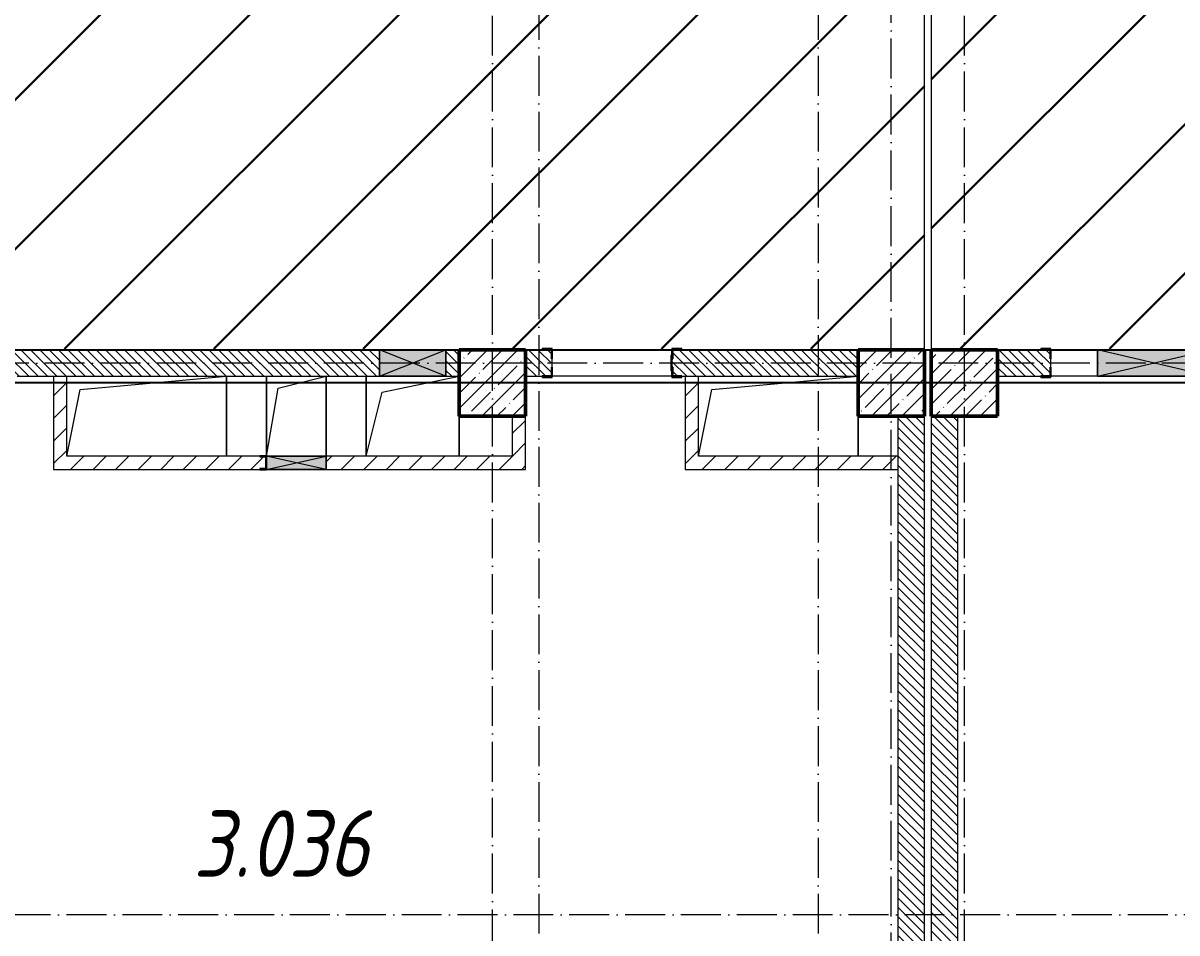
# Model space of a CAD drawing. Header units: millimetres. Extents: x 35697 to 388678, y -91946 to 171347.
# Drawn here: x 348841 to 357519, y -85169 to -78326 of the extents above; entities that cross this region are included whole.
import ezdxf

# ---------------------------------------------------------------- set-up
doc = ezdxf.new("R2010")
doc.units = ezdxf.units.MM
doc.linetypes.add('50_200_ШТРИХ_1Т_ш5_п1_п1_', pattern=[700, 500, -100, 0, -100])
for name, color, linetype, lineweight in [('2.1) ПГП окна 2.8 м', 5, 'Continuous', 30), ('A-DETL-GENF-OTLN', 7, 'Continuous', 9), ('A-FLOR-____-OTLN', 7, 'Continuous', 9), ('A-GENM-____-MCUT', 7, 'Continuous', 25), ('A-GENM-____-OTLN', 7, 'Continuous', 9), ('A-GENM-____-OTLN-1', 7, 'Continuous', 25), ('A-GLAZ-____-OTLN', 7, 'Continuous', 9), ('A-WALL-____-MCUT-3', 7, 'Continuous', 9), ('A-WALL-____-PATT-1', 7, 'Continuous', 9), ('A-WALL-FNSH-MCUT-1', 7, 'Continuous', 9), ('I-WALL-____-OTLN', 7, 'Continuous', 9), ('S-COLS-____-MCUT', 7, 'Continuous', 50), ('S-COLS-____-OTLN', 7, 'Continuous', 9), ('S-GRID-____-OTLN-1', 7, '50_200_ШТРИХ_1Т_ш5_п1_п1_', 9), ('Марки помещений', 7, 'Continuous', 9), ('стяжа', 7, 'Continuous', 30)]:
    doc.layers.add(name, color=color, linetype=linetype, lineweight=lineweight)
doc.styles.add('ISOCPEUR_I_2', font='isocpeui.ttf', dxfattribs={"width": 0.85, "height": 2.3})
pattern_1 = [(135, (283770.707, -86863.456), (-35.35534, -35.35534), [])]
pattern_2 = [(45, (283770.71, -86863.46), (-84.85281, 84.85281), [])]

# ---------------------------------------------------------------- blocks, each defined once
blk = doc.blocks.new('BSC_Колонна _Прямоугольная - 500х500-V61-АР1_План отверстий 3 этажа в осях 1-64_А-ГГ')
at = {"layer": 'S-COLS-____-OTLN'}
h = blk.add_hatch(dxfattribs=at)
h.set_pattern_fill('FP_98', color=256, style=0, pattern_type=2)
h.set_pattern_definition([(45, (-68600, -5831.04), (-114.04925, 114.04925), []), (45, (-68485.95, -5831.04), (-114.04925, 114.04925), [201.613, -40.323, 3.353, -36.97])])
h.paths.add_polyline_path([(-250, -250), (250, -250), (250, 250), (-250, 250)], flags=0)
at = {"layer": 'S-COLS-____-MCUT'}
for p, q in [((250, 250), (-250, 250)), ((-250, 250), (-250, -250)), ((250, -250), (250, 250)), ((-250, -250), (250, -250))]:
    blk.add_line(p, q, dxfattribs=at)
blk = doc.blocks.new('BSC_Колонна _Прямоугольная - 500х500-V132-АР1_План отверстий 3 этажа в осях 1-64_А-ГГ')
at = {"layer": 'S-COLS-____-OTLN'}
h = blk.add_hatch(dxfattribs=at)
h.set_pattern_fill('FP_155', color=256, style=0, pattern_type=2)
h.set_pattern_definition([(45, (-71600, -5831.04), (-114.04925, 114.04925), []), (45, (-71485.95, -5831.04), (-114.04925, 114.04925), [201.613, -40.323, 3.353, -36.97])])
h.paths.add_polyline_path([(-250, -250), (250, -250), (250, 250), (-250, 250)], flags=0)
at = {"layer": 'S-COLS-____-MCUT'}
for p, q in [((250, 250), (-250, 250)), ((-250, 250), (-250, -250)), ((250, -250), (250, 250)), ((-250, -250), (250, -250))]:
    blk.add_line(p, q, dxfattribs=at)
blk = doc.blocks.new('BSC_Колонна _Прямоугольная - 500х500-V150-АР1_План отверстий 3 этажа в осях 1-64_А-ГГ')
at = {"layer": 'S-COLS-____-OTLN'}
h = blk.add_hatch(dxfattribs=at)
h.set_pattern_fill('FP_173', color=256, style=0, pattern_type=2)
h.set_pattern_definition([(45, (-72150, -5831.04), (-114.04925, 114.04925), []), (45, (-72035.95, -5831.04), (-114.04925, 114.04925), [201.613, -40.323, 3.353, -36.97])])
h.paths.add_polyline_path([(-250, -250), (250, -250), (250, 250), (-250, 250)], flags=0)
at = {"layer": 'S-COLS-____-MCUT'}
for p, q in [((250, 250), (-250, 250)), ((-250, 250), (-250, -250)), ((250, -250), (250, 250)), ((-250, -250), (250, -250))]:
    blk.add_line(p, q, dxfattribs=at)
blk = doc.blocks.new('154_Фахверк_СКБ_Швеллер - Тип_100_3960-28318856-АР1_План отверстий 3 этажа в осях 1-64_А-ГГ')
at = {"layer": 'A-GENM-____-MCUT'}
for p, q in [((175, 50), (125, 50)), ((125, 50), (125, -50)), ((128, 47), (175, 47)), ((128, -47), (128, 47)), ((175, 47), (175, 50)), ((125, -50), (175, -50)), ((175, -47), (128, -47)), ((175, -50), (175, -47))]:
    blk.add_line(p, q, dxfattribs=at)
blk = doc.blocks.new('Фахверк_СКБ_Уголок - 200_3960_зеркало-28268689-АР1_План отверстий 3 этажа в осях 1-64_А-ГГ')
at = {"layer": 'A-GENM-____-MCUT'}
for p, q in [((200, 156), (125, 156)), ((125, 156), (125, 81)), ((131, 81), (131, 150)), ((131, 150), (200, 150)), ((200, 150), (200, 156)), ((125, 81), (131, 81)), ((131, 19), (125, 19)), ((125, 19), (125, -56)), ((131, -50), (131, 19)), ((125, -56), (200, -56)), ((200, -50), (131, -50)), ((200, -56), (200, -50))]:
    blk.add_line(p, q, dxfattribs=at)
blk = doc.blocks.new('154_Стойка_СКБ_Уголок - СМ-2480_200-28346303-АР1_План отверстий 3 этажа в осях 1-64_А-ГГ')
at = {"layer": 'A-GENM-____-MCUT'}
for p, q in [((125, 156), (125, 81)), ((200, 156), (125, 156)), ((131, 81), (131, 150)), ((131, 150), (200, 150)), ((200, 150), (200, 156)), ((125, 81), (131, 81)), ((131, 19), (125, 19)), ((125, 19), (125, -56)), ((131, -50), (131, 19)), ((125, -56), (200, -56)), ((200, -50), (131, -50)), ((200, -56), (200, -50))]:
    blk.add_line(p, q, dxfattribs=at)
blk = doc.blocks.new('Стойка_Влож_Полоса боковая - Полоса-28213942-АР1_План отверстий 3 этажа в осях 1-64_А-ГГ')
at = {"layer": 'A-GENM-____-OTLN'}
for p, q in [((-5, 60), (0, 60)), ((-5, -60), (-5, 60)), ((0, 31), (0, -31)), ((0, -60), (-5, -60))]:
    blk.add_line(p, q, dxfattribs=at)
blk = doc.blocks.new('Фахверк_СКБ_Уголок - 200_3960-28268576-АР1_План отверстий 3 этажа в осях 1-64_А-ГГ')
at = {"layer": 'A-GENM-____-MCUT'}
for p, q in [((200, 156), (125, 156)), ((125, 156), (125, 81)), ((131, 81), (131, 150)), ((131, 150), (200, 150)), ((200, 150), (200, 156)), ((125, 81), (131, 81)), ((131, 19), (125, 19)), ((125, 19), (125, -56)), ((131, -50), (131, 19)), ((125, -56), (200, -56)), ((200, -50), (131, -50)), ((200, -56), (200, -50))]:
    blk.add_line(p, q, dxfattribs=at)
blk = doc.blocks.new('AR_Отверстие прямоугольное _в плите_ - AR_Отверстие прямоугольное _в плите_-30552548-АР1_План отверстий 3 этажа в осях 1-64_А-ГГ')
at = {"layer": 'A-GENM-____-OTLN'}
for p, q in [((-500, 200), (600, 300)), ((-600, -300), (-500, 200)), ((600, -300), (600, 0))]:
    blk.add_line(p, q, dxfattribs=at)
blk = doc.blocks.new('AR_Отверстие прямоугольное _в плите_ - AR_Отверстие прямоугольное _в плите_-30552550-АР1_План отверстий 3 этажа в осях 1-64_А-ГГ')
at = {"layer": 'A-GENM-____-OTLN'}
for p, q in [((-350, 300), (-350, -300)), ((-230, 180), (350, 300)), ((-350, -300), (-230, 180)), ((350, -300), (350, 0))]:
    blk.add_line(p, q, dxfattribs=at)
blk = doc.blocks.new('AR_Отверстие прямоугольное _в плите_ - AR_Отверстие прямоугольное _в плите_-30552643-АР1_План отверстий 3 этажа в осях 1-64_А-ГГ')
at = {"layer": 'A-GENM-____-OTLN'}
for p, q in [((-225, 300), (-225, -300)), ((-135, 210), (225, 300)), ((225, -300), (225, 300)), ((-225, -300), (-135, 210))]:
    blk.add_line(p, q, dxfattribs=at)
blk = doc.blocks.new('AR_Отверстие прямоугольное _в плите_ - AR_Отверстие прямоугольное _в плите_-V205-АР1_План отверстий 3 этажа в осях 1-64_А-ГГ')
at = {"layer": 'A-GENM-____-OTLN'}
for p, q in [((-500, 200), (600, 300)), ((600, -300), (600, 300)), ((-600, -300), (-500, 200))]:
    blk.add_line(p, q, dxfattribs=at)
blk = doc.blocks.new('AR_Отверстие прямоугольное _в стене_ - AR_Отверстие прямоугольное _в стене__ОВ-36951366-АР1_План отверстий 3 этажа в осях 1-64_А-ГГ')
at = {"layer": 'A-GLAZ-____-OTLN'}
blk.add_hatch(color=256, dxfattribs=at).paths.add_polyline_path([(225, 50), (-225, 50), (-225, -50), (225, -50), (225, 47)], flags=0)
at = {"layer": 'A-DETL-GENF-OTLN'}
for p, q in [((-225, -50), (-225, 50)), ((-225, 50), (225, 50)), ((225, 50), (-225, -50)), ((-225, 50), (225, -50)), ((225, 50), (-225, 50)), ((-225, 50), (-225, -50)), ((225, -50), (-225, -50)), ((-225, -50), (225, -50))]:
    blk.add_line(p, q, dxfattribs=at)
blk = doc.blocks.new('AR_Отверстие прямоугольное _в стене_ - AR_Отверстие прямоугольное _в стене__ОВ-36927705-АР1_План отверстий 3 этажа в осях 1-64_А-ГГ')
at = {"layer": 'A-GLAZ-____-OTLN'}
blk.add_hatch(color=256, dxfattribs=at).paths.add_polyline_path([(-425, 100), (-425, -100), (425, -100), (425, 100)], flags=0)
at = {"layer": 'A-DETL-GENF-OTLN'}
for p, q in [((-425, -100), (-425, 100)), ((-425, 100), (425, 100)), ((425, 100), (-425, -100)), ((-425, 100), (425, -100)), ((425, 100), (-425, 100)), ((-425, 100), (-425, -100)), ((425, 100), (425, -100)), ((425, -100), (425, 100)), ((425, -100), (-425, -100)), ((-425, -100), (425, -100))]:
    blk.add_line(p, q, dxfattribs=at)
blk = doc.blocks.new('AR_Отверстие прямоугольное _в стене__БезПР - AR_Отверстие прямоугольное _в стене__БезПР-36899155-АР1_План отверстий 3 этажа в осях 1-64_А-ГГ')
at = {"layer": 'A-GLAZ-____-OTLN'}
blk.add_hatch(color=256, dxfattribs=at).paths.add_polyline_path([(250, 100), (-250, 100), (-250, -100), (250, -100)], flags=0)
at = {"layer": 'A-DETL-GENF-OTLN'}
for p, q in [((-250, -100), (-250, 100)), ((-250, 100), (250, 100)), ((250, 100), (-250, -100)), ((-250, 100), (250, -100)), ((250, 100), (-250, 100)), ((-250, 100), (-250, -100)), ((250, 100), (250, -100)), ((250, -100), (250, 100)), ((250, -100), (-250, -100)), ((-250, -100), (250, -100))]:
    blk.add_line(p, q, dxfattribs=at)
at = {"layer": 'A-GLAZ-____-OTLN'}
blk.add_line((250, 100), (-250, 100), dxfattribs=at)
blk = doc.blocks.new('3эт')
at = {"layer": 'S-GRID-____-OTLN-1', "color": 251, "ltscale": 0.6, "true_color": 0x636466}
for p, q in [((352720.7, -36982.5), (352720.7, -91346.1)), ((354820.7, -36982.5), (354820.7, -91173.5)), ((352370.7, -91173.5), (352370.7, -76712.9)), ((355370.7, -91346.1), (355370.7, -76712.9)), ((355920.7, -91173.5), (355920.7, -76712.9)), ((374089.5, -80882.4), (279101.9, -80882.4)), ((387697.2, -85032.4), (279101.9, -85032.4))]:
    blk.add_line(p, q, dxfattribs=at)

msp = doc.modelspace()

# ---------------------------------------------------------------- hatches: boundary and pattern name
at = {"layer": '2.1) ПГП окна 2.8 м'}
h = msp.add_hatch(dxfattribs=at)
h.set_pattern_fill('ANSI31', color=5, scale=250)
h.paths.add_polyline_path([(322070.7, -77882.4), (321570.7, -77882.4), (321570.7, -77632.4), (319770.7, -77632.4), (319770.7, -77638.4), (319695.7, -77638.4), (319270.7, -77634.3), (319270.7, -77732.4), (319070.7, -77732.4), (319070.7, -77882.4), (318570.7, -77882.4), (318570.7, -77632.4), (316770.7, -77632.4), (316770.7, -77638.4), (316695.7, -77638.4), (315645.7, -77632.4), (315645.7, -77638.4), (315570.7, -77638.4), (313770.7, -77632.4), (313770.7, -77638.4), (313695.7, -77638.4), (313070.7, -77632.4), (313070.7, -77882.4), (312570.7, -77882.4), (312570.7, -77632.4), (310770.7, -77632.4), (310770.7, -77638.4), (310695.7, -77638.4), (310270.7, -77634.3), (310270.7, -77732.4), (310070.7, -77732.4), (310070.7, -77882.4), (309570.7, -77882.4), (309570.7, -77632.4), (302520.7, -77632.4), (301370.7, -77632.4), (301370.7, -77382.4), (298806.3, -77382.4, -0.683489), (298713.1, -77382.4), (293370.7, -77382.4), (293370.7, -77632.4), (289370.7, -77632.4), (281820.7, -77632.4), (281820.7, -77882.4), (281570.7, -77882.4), (281570.7, -78207.4), (281576.7, -78207.4), (281576.7, -78282.4), (281570.7, -80082.4), (281576.7, -80082.4), (281576.7, -80157.4), (281573.9, -80332.4), (281670.7, -80332.4), (281670.7, -80532.4), (281820.7, -80532.4), (281820.7, -80782.4), (289595.7, -80782.4), (289595.7, -80776.4), (289670.7, -80776.4), (290820.7, -80776.5), (290820.7, -80776.4), (290895.7, -80776.4), (292345.7, -80776.5), (292345.7, -80776.4), (292420.7, -80776.4), (293570.7, -80776.5), (293570.7, -80776.4), (293645.7, -80776.4), (294695.7, -80776.5), (294695.7, -80776.4), (294770.7, -80776.4), (295770.7, -80776.5), (295770.7, -80776.4), (295845.7, -80776.4), (296445.7, -80776.5), (296445.7, -80776.4), (296520.7, -80776.4), (297670.7, -80776.5), (297670.7, -80776.4), (297745.7, -80776.4), (302770.7, -80776.8), (302770.7, -80776.4), (302845.7, -80776.4), (307395.7, -80776.8), (307395.7, -80776.4), (307470.7, -80776.4), (309170.7, -80776.6), (309170.7, -80776.4), (309245.7, -80776.4), (313095.7, -80776.8), (313095.7, -80776.4), (313248.7, -80776.4), (313260.7, -80782.4), (313660.7, -80782.4), (313870.7, -80782.4), (313870.7, -80776.4), (313945.7, -80776.4), (314095.7, -80776.4), (314095.7, -80776.4), (314170.7, -80776.4), (314870.7, -80776.5), (314870.7, -80776.4), (314945.7, -80776.4), (316745.7, -80776.6), (316745.7, -80776.4), (316820.7, -80776.4), (317970.7, -80776.5), (317970.7, -80776.4), (318045.7, -80776.4), (322070.7, -80776.9)])
h.paths.add_polyline_path([(355620.7, -77882.4), (355120.7, -77882.4), (355120.7, -77632.4), (352620.7, -77632.4), (352620.7, -77882.4), (352120.7, -77882.4), (352120.7, -77732.4), (351920.7, -77732.4), (351945.7, -77657.4), (352120.7, -77632.4), (352120.7, -77382.4), (351776.7, -77382.4), (351776.7, -77451.4), (351770.7, -77563.4), (351770.7, -77382.4), (346620.7, -77382.4), (346620.7, -77661), (346820.7, -77632.4), (346820.7, -77732.4), (346620.7, -77732.4), (346620.7, -77882.4), (346120.7, -77882.4), (346120.7, -77732.4), (345920.7, -77732.4), (345920.7, -77632.4), (343970.7, -77632.4), (343970.7, -77638.4), (343895.7, -77638.4), (343620.7, -77632.4), (343620.7, -77882.4), (343120.7, -77882.4), (343120.7, -77632.4), (342845.7, -77632.4), (342845.7, -77638.4), (342770.7, -77638.4), (342770.7, -77632.4), (340970.7, -77632.4), (340970.7, -77638.4), (340895.7, -77638.4), (339845.7, -77632.4), (339845.7, -77638.4), (339770.7, -77638.4), (337970.7, -77632.4), (337970.7, -77638.4), (337820.7, -77638.4), (337820.7, -77732.4), (337620.7, -77732.4), (337620.7, -77882.4), (337120.7, -77882.4), (337120.7, -77732.4), (336920.7, -77732.4), (336945.7, -77657.4), (337120.7, -77632.4), (337120.7, -77382.4), (336776.7, -77382.4), (336776.7, -77451.4), (336770.7, -77563.4), (336770.7, -77382.4), (334970.7, -77382.4), (334970.7, -77451.4), (334970.7, -77563.4), (334970.7, -77638.4), (334895.7, -77638.4), (334620.7, -77632.4), (334620.7, -77882.4), (334120.7, -77882.4), (334120.7, -77732.4), (333920.7, -77732.4), (333945.7, -77657.4), (334120.7, -77632.4), (334120.7, -77382.4), (333776.7, -77382.4), (333776.7, -77451.4), (333770.7, -77563.4), (333770.7, -77382.4), (331970.7, -77382.4), (331970.7, -77451.4), (331970.7, -77563.4), (331970.7, -77638.4), (331895.7, -77638.4), (330845.7, -77632.4), (330845.7, -77638.4), (330770.7, -77638.4), (330770.7, -77632.4), (328970.7, -77632.4), (328970.7, -77638.4), (328820.7, -77638.4), (328820.7, -77732.4), (328620.7, -77732.4), (328620.7, -77882.4), (328120.7, -77882.4), (328120.7, -77732.4), (327920.7, -77732.4), (327945.7, -77657.4), (328120.7, -77632.4), (328120.7, -77382.4), (327776.7, -77382.4), (327776.7, -77451.4), (327770.7, -77563.4), (327770.7, -77382.4), (325970.7, -77382.4), (325970.7, -77451.4), (325970.7, -77563.4), (325970.7, -77638.4), (325895.7, -77638.4), (325620.7, -77632.4), (325620.7, -77882.4), (325120.7, -77882.4), (325120.7, -77732.4), (324920.7, -77732.4), (324945.7, -77657.4), (325120.7, -77632.4), (325120.7, -77382.4), (324776.7, -77382.4), (324776.7, -77451.4), (324770.7, -77563.4), (324770.7, -77382.4), (322970.7, -77382.4), (322970.7, -77451.4), (322970.7, -77563.4), (322970.7, -77638.4), (322895.7, -77638.4), (322620.7, -77632.4), (322620.7, -77882.4), (322120.7, -77882.4), (322120.7, -80782.4), (326145.7, -80782.4), (326145.7, -80776.4), (326220.7, -80776.4), (327920.7, -80776.6), (327920.7, -80776.4), (327995.7, -80776.4), (329320.7, -80776.6), (329320.7, -80776.4), (329395.7, -80776.4), (329495.7, -80776.4), (329495.7, -80776.4), (329570.7, -80776.4), (331370.7, -80776.7), (331370.7, -80776.4), (331445.7, -80776.4), (337945.7, -80777.4), (337945.7, -80776.4), (338020.7, -80776.4), (339720.7, -80776.7), (339720.7, -80776.4), (339795.7, -80776.4), (340445.7, -80776.5), (340445.7, -80776.4), (340520.7, -80776.4), (341420.7, -80776.6), (341420.7, -80776.4), (341495.7, -80776.4), (346945.7, -80777.5), (346945.7, -80776.4), (347020.7, -80776.4), (348720.7, -80776.8), (348720.7, -80776.4), (348795.7, -80776.4), (352745.7, -80777.4), (352745.7, -80776.4), (352820.7, -80776.4), (353720.7, -80776.7), (353720.7, -80776.4), (353795.7, -80776.4), (355620.7, -80777)])
h.paths.add_polyline_path([(324776.7, -77632.4), (324845.7, -77632.4), (324845.7, -77638.4), (324776.7, -77638.4)], flags=16)
h.paths.add_polyline_path([(327776.7, -77632.4), (327845.7, -77632.4), (327845.7, -77638.4), (327776.7, -77638.4)], flags=16)
h.paths.add_polyline_path([(333776.7, -77632.4), (333845.7, -77632.4), (333845.7, -77638.4), (333776.7, -77638.4)], flags=16)
h.paths.add_polyline_path([(336776.7, -77632.4), (336845.7, -77632.4), (336845.7, -77638.4), (336776.7, -77638.4)], flags=16)
h.paths.add_polyline_path([(351776.7, -77632.4), (351845.7, -77632.4), (351845.7, -77638.4), (351776.7, -77638.4)], flags=16)
h.paths.add_polyline_path([(372820.7, -77882.4), (370565.7, -77882.4), (370565.7, -77888.4), (370490.7, -77888.4), (370490.7, -77882.4), (369340.7, -77882.4), (369340.7, -77888.4), (369265.7, -77888.4), (363995.7, -77882.4), (363995.7, -77888.4), (363920.7, -77888.4), (362770.7, -77882.4), (362770.7, -77888.4), (362695.7, -77888.4), (361770.7, -77882.4), (361270.7, -77882.4), (360195.7, -77882.4), (360195.7, -77888.4), (360120.7, -77888.4), (360120.7, -77882.4), (358970.7, -77882.4), (358970.7, -77888.4), (358895.7, -77888.4), (358770.7, -77882.4), (358270.7, -77882.4), (358270.7, -77632.4), (356170.7, -77632.4), (356170.7, -77882.4), (355670.7, -77882.4), (355670.7, -80782.4), (356170.7, -80782.4), (356495.7, -80782.4), (356495.7, -80776.4), (356570.7, -80776.4), (358270.7, -80777), (358270.7, -80776.4), (358345.7, -80776.4), (361995.7, -80777.9), (361995.7, -80776.4), (362070.7, -80776.4), (362770.7, -80776.8), (362770.7, -80776.4), (362845.7, -80776.4), (362995.7, -80776.5), (362995.7, -80776.4), (363070.7, -80776.4), (363770.7, -80776.8), (363770.7, -80776.4), (363845.7, -80776.4), (363995.7, -80776.5), (363995.7, -80776.4), (364070.7, -80776.4), (372770.7, -80782.4), (372820.7, -80782.4), (372820.7, -80082.4)])
h.paths.add_polyline_path([(301397.2, -79889.3), (303030.7, -79889.3), (303030.7, -78689.3), (301397.2, -78689.3)], flags=24)
h.paths.add_polyline_path([(340247.8, -79908.4), (341925.4, -79908.4), (341925.4, -78708.4), (340247.8, -78708.4)], flags=24)
at = {"layer": 'A-WALL-____-PATT-1'}
h = msp.add_hatch(dxfattribs=at)
h.set_pattern_fill('FP_6', color=256, style=0, pattern_type=2)
h.set_pattern_definition(pattern_1)
h.paths.add_polyline_path([(352020.7, -80982.4), (352120.7, -80982.4), (352120.7, -80782.4), (352020.7, -80782.4), (352020.7, -80976.5)], flags=0)
h.paths.add_polyline_path([(351520.7, -80982.4), (351520.7, -80782.4), (348726.7, -80782.8), (348726.7, -80851.4), (348720.7, -80851.4), (348720.7, -80913.4), (348726.7, -80913.4), (348726.7, -80982.4), (350920.7, -80982.4)], flags=0)
h.paths.add_polyline_path([(346945.7, -80982.4), (347014.7, -80982.4), (347014.7, -80913.4), (347020.7, -80913.4), (347020.7, -80851.4), (347014.7, -80851.4), (347014.7, -80782.4), (346620.7, -80782.4), (346620.7, -80982.4)], flags=0)
h = msp.add_hatch(dxfattribs=at)
h.set_pattern_fill('FP_6', color=256, style=0, pattern_type=2)
h.set_pattern_definition(pattern_1)
h.paths.add_polyline_path([(353726.7, -80982.4), (355120.7, -80982.4), (355120.7, -80782.4), (353726.7, -80782.4), (353726.7, -80851.4), (353720.7, -80851.4), (353720.7, -80913.4), (353726.7, -80913.4), (353726.7, -80981.6)], flags=0)
h.paths.add_polyline_path([(352814.7, -80982.4), (352814.7, -80913.4), (352820.7, -80913.4), (352820.7, -80851.4), (352814.7, -80851.4), (352814.7, -80782.4), (352620.7, -80782.4), (352620.7, -80982.4), (352745.7, -80982.4)], flags=0)
h = msp.add_hatch(dxfattribs=at)
h.set_pattern_fill('FP_6', color=256, style=0, pattern_type=2)
h.set_pattern_definition(pattern_1)
h.paths.add_polyline_path([(358345.7, -80982.4), (358670.7, -80982.4), (358670.7, -80782.4), (358276.7, -80782.4), (358276.7, -80851.4), (358270.7, -80851.4), (358270.7, -80913.4), (358276.7, -80913.4), (358276.7, -80982.4)], flags=0)
h.paths.add_polyline_path([(356170.7, -80982.4), (356564.7, -80982.4), (356564.7, -80913.4), (356570.7, -80913.4), (356570.7, -80851.4), (356564.7, -80851.4), (356564.7, -80782.4), (356170.7, -80782.4)], flags=0)
h = msp.add_hatch(dxfattribs=at)
h.set_pattern_fill('FP_4', color=256, style=0, pattern_type=2)
h.set_pattern_definition(pattern_2)
h.paths.add_polyline_path([(349170.7, -81682.4), (349170.7, -80982.4), (349070.7, -80982.4), (349070.7, -81682.4)], flags=0)
h = msp.add_hatch(dxfattribs=at)
h.set_pattern_fill('FP_4', color=256, style=0, pattern_type=2)
h.set_pattern_definition(pattern_2)
h.paths.add_polyline_path([(353920.7, -81582.4), (353920.7, -80982.4), (353820.7, -80982.4), (353820.7, -81582.4)], flags=0)
h = msp.add_hatch(dxfattribs=at)
h.set_pattern_fill('FP_4', color=256, style=0, pattern_type=2)
h.set_pattern_definition(pattern_2)
h.paths.add_polyline_path([(352620.7, -81582.4), (352620.7, -81282.4), (352520.7, -81282.4), (352520.7, -81582.4)], flags=0)
h = msp.add_hatch(dxfattribs=at)
h.set_pattern_fill('FP_6', color=256, style=0, pattern_type=2)
h.set_pattern_definition(pattern_1)
h.paths.add_polyline_path([(355620.7, -88282.4), (355620.7, -81282.4), (355420.7, -81282.4), (355420.7, -88282.4)], flags=0)
h = msp.add_hatch(dxfattribs=at)
h.set_pattern_fill('FP_6', color=256, style=0, pattern_type=2)
h.set_pattern_definition(pattern_1)
h.paths.add_polyline_path([(355870.7, -88282.4), (355870.7, -81282.4), (355670.7, -81282.4), (355670.7, -88282.4)], flags=0)
h = msp.add_hatch(dxfattribs=at)
h.set_pattern_fill('FP_4', color=256, style=0, pattern_type=2)
h.set_pattern_definition(pattern_2)
h.paths.add_polyline_path([(349170.7, -81682.4), (350620.7, -81682.4), (350620.7, -81679.4), (350667.7, -81679.4), (350667.7, -81585.4), (350620.7, -81585.4), (350620.7, -81582.4), (349170.7, -81582.4), (349170.7, -81679.4)], flags=0)
h.paths.add_polyline_path([(352620.7, -81682.4), (352620.7, -81582.4), (351120.7, -81582.4), (351120.7, -81682.4)], flags=0)
h = msp.add_hatch(dxfattribs=at)
h.set_pattern_fill('FP_4', color=256, style=0, pattern_type=2)
h.set_pattern_definition(pattern_2)
h.paths.add_polyline_path([(355420.7, -81682.4), (355420.7, -81582.4), (353820.7, -81582.4), (353820.7, -81682.4), (354455.6, -81682.4)], flags=0)

# ---------------------------------------------------------------- linework, layer by layer
msp.add_lwpolyline([(372770.7, -81032.4), (281820.7, -81032.4), (281820.7, -80782.4), (372770.7, -80782.4)], close=True)
at = {"layer": 'A-FLOR-____-OTLN'}
for p, q in [((355620.7, -80782.4), (355620.7, -77882.4)), ((355670.7, -77882.4), (355670.7, -80782.4)), ((350370.7, -80982.4), (350370.7, -81582.4)), ((350670.7, -81582.4), (350670.7, -80982.4)), ((351120.7, -80982.4), (351120.7, -81582.4)), ((351420.7, -81582.4), (351420.7, -80982.4)), ((352120.7, -81282.4), (352120.7, -81582.4)), ((355120.7, -81282.4), (355120.7, -81582.4))]:
    msp.add_line(p, q, dxfattribs=at)
at = {"layer": 'A-WALL-____-MCUT-3'}
for p, q in [((351520.7, -80782.4), (348795.7, -80782.4)), ((352120.7, -80782.4), (352020.7, -80782.4)), ((352745.7, -80782.4), (352620.7, -80782.4)), ((355120.7, -80782.4), (353795.7, -80782.4)), ((356495.7, -80782.4), (356170.7, -80782.4)), ((352820.7, -80913.4), (352820.7, -80851.4)), ((356570.7, -80913.4), (356570.7, -80851.4)), ((348795.7, -80982.4), (351520.7, -80982.4)), ((352020.7, -80982.4), (352120.7, -80982.4)), ((352620.7, -80982.4), (352745.7, -80982.4)), ((353795.7, -80982.4), (355120.7, -80982.4)), ((356170.7, -80982.4), (356495.7, -80982.4)), ((355420.7, -81282.4), (355420.7, -88282.4)), ((355620.7, -88282.4), (355620.7, -81282.4)), ((355670.7, -81282.4), (355670.7, -88282.4)), ((355870.7, -88282.4), (355870.7, -81282.4))]:
    msp.add_line(p, q, dxfattribs=at)
at = {"layer": 'A-WALL-FNSH-MCUT-1'}
for p, q in [((349070.7, -80982.4), (349070.7, -81682.4)), ((349170.7, -81582.4), (349170.7, -80982.4)), ((353820.7, -80982.4), (353820.7, -81682.4)), ((353920.7, -81582.4), (353920.7, -80982.4)), ((352520.7, -81282.4), (352520.7, -81582.4)), ((352620.7, -81682.4), (352620.7, -81282.4)), ((350620.7, -81582.4), (349170.7, -81582.4)), ((352520.7, -81582.4), (351120.7, -81582.4)), ((355420.7, -81582.4), (353920.7, -81582.4)), ((349070.7, -81682.4), (350620.7, -81682.4)), ((351120.7, -81682.4), (352620.7, -81682.4)), ((353820.7, -81682.4), (355420.7, -81682.4))]:
    msp.add_line(p, q, dxfattribs=at)
at = {"layer": 'I-WALL-____-OTLN'}
for p, q in [((352820.7, -80782.4), (352850.7, -80782.4)), ((353690.7, -80782.4), (353720.7, -80782.4)), ((356570.7, -80782.4), (356920.7, -80782.4)), ((353720.7, -80982.4), (352820.7, -80982.4)), ((356920.7, -80982.4), (356570.7, -80982.4))]:
    msp.add_line(p, q, dxfattribs=at)

# ---------------------------------------------------------------- block references
at = {"layer": 'A-GENM-____-OTLN'}
for name, p in [('Стойка_Влож_Полоса боковая - Полоса-28213942-АР1_План отверстий 3 этажа в осях 1-64_А-ГГ', (353720.7, -80882.4)), ('AR_Отверстие прямоугольное _в плите_ - AR_Отверстие прямоугольное _в плите_-V205-АР1_План отверстий 3 этажа в осях 1-64_А-ГГ', (349770.7, -81282.4)), ('AR_Отверстие прямоугольное _в плите_ - AR_Отверстие прямоугольное _в плите_-30552643-АР1_План отверстий 3 этажа в осях 1-64_А-ГГ', (350895.7, -81282.4)), ('AR_Отверстие прямоугольное _в плите_ - AR_Отверстие прямоугольное _в плите_-30552550-АР1_План отверстий 3 этажа в осях 1-64_А-ГГ', (351770.7, -81282.4)), ('AR_Отверстие прямоугольное _в плите_ - AR_Отверстие прямоугольное _в плите_-30552548-АР1_План отверстий 3 этажа в осях 1-64_А-ГГ', (354520.7, -81282.4))]:
    msp.add_blockref(name, p, dxfattribs=at)
at = {"layer": 'A-GENM-____-OTLN-1', "rotation": 180}
for name, p in [('Фахверк_СКБ_Уголок - 200_3960_зеркало-28268689-АР1_План отверстий 3 этажа в осях 1-64_А-ГГ', (352945.7, -80832.4)), ('Фахверк_СКБ_Уголок - 200_3960-28268576-АР1_План отверстий 3 этажа в осях 1-64_А-ГГ', (356695.7, -80832.4)), ('154_Фахверк_СКБ_Швеллер - Тип_100_3960-28318856-АР1_План отверстий 3 этажа в осях 1-64_А-ГГ', (350795.7, -81632.4))]:
    msp.add_blockref(name, p, dxfattribs=at)
at = {"layer": 'A-GENM-____-OTLN-1'}
msp.add_blockref('154_Стойка_СКБ_Уголок - СМ-2480_200-28346303-АР1_План отверстий 3 этажа в осях 1-64_А-ГГ', (353595.7, -80932.4), dxfattribs=at)
at = {"layer": 'A-GLAZ-____-OTLN', "rotation": 180}
for name, p in [('AR_Отверстие прямоугольное _в стене__БезПР - AR_Отверстие прямоугольное _в стене__БезПР-36899155-АР1_План отверстий 3 этажа в осях 1-64_А-ГГ', (351770.7, -80882.4)), ('AR_Отверстие прямоугольное _в стене_ - AR_Отверстие прямоугольное _в стене__ОВ-36927705-АР1_План отверстий 3 этажа в осях 1-64_А-ГГ', (357345.7, -80882.4)), ('AR_Отверстие прямоугольное _в стене_ - AR_Отверстие прямоугольное _в стене__ОВ-36951366-АР1_План отверстий 3 этажа в осях 1-64_А-ГГ', (350895.7, -81632.4))]:
    msp.add_blockref(name, p, dxfattribs=at)
at = {"layer": 'S-COLS-____-OTLN'}
for name, p in [('BSC_Колонна _Прямоугольная - 500х500-V61-АР1_План отверстий 3 этажа в осях 1-64_А-ГГ', (352370.7, -81032.4)), ('BSC_Колонна _Прямоугольная - 500х500-V132-АР1_План отверстий 3 этажа в осях 1-64_А-ГГ', (355370.7, -81032.4)), ('BSC_Колонна _Прямоугольная - 500х500-V150-АР1_План отверстий 3 этажа в осях 1-64_А-ГГ', (355920.7, -81032.4))]:
    msp.add_blockref(name, p, dxfattribs=at)
at = {"layer": 'стяжа'}
msp.add_blockref('3эт', (0, 0), dxfattribs=at)

# ---------------------------------------------------------------- texts
at = {"layer": 'Марки помещений', "insert": (350121, -84246.4), "char_height": 500, "width": 785.654, "attachment_point": 1, "style": 'ISOCPEUR_I_2'}
msp.add_mtext('3.036', dxfattribs=at)

doc.saveas('drawing.dxf')
